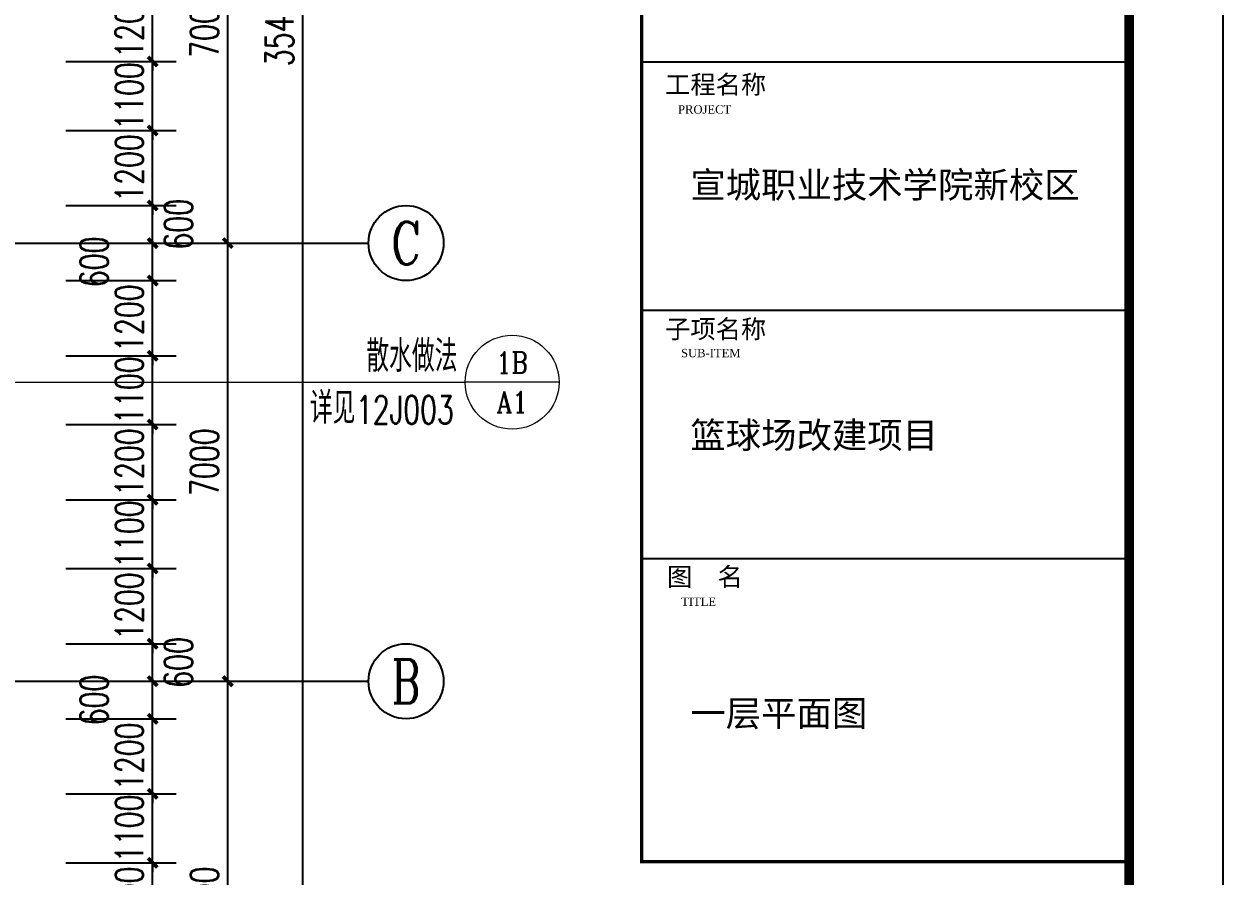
# Model space of a CAD drawing. Extents: x 962303 to 1579583, y -174742 to 224716.
# Drawn here: x 1560416 to 1579583, y 97029 to 110641 of the extents above; entities that cross this region are included whole.
import ezdxf
from ezdxf.enums import TextEntityAlignment as Align

# ---------------------------------------------------------------- set-up
doc = ezdxf.new("R2010")
doc.units = 0
doc.header["$LTSCALE"] = 1000
doc.header["$MEASUREMENT"] = 0
for name, color, linetype in [('AXIS', 3, 'Continuous'), ('AXIS_TEXT', 7, 'Continuous'), ('PUB_TEXT', 7, 'Continuous'), ('PUB_TITLE', 4, 'Continuous')]:
    doc.layers.add(name, color=color, linetype=linetype)
doc.layers.add('DIM_IDEN', color=3, linetype='Continuous', lineweight=0)
doc.styles.add('_TCH_AXIS', font='COMPLEX', dxfattribs={"bigfont": 'GBCBIG'})
doc.styles.add('_TCH_DIM', font='SIMPLEX', dxfattribs={"bigfont": 'GBCBIG'})
doc.styles.add('_TCH_DIM_T3', font='SIMPLEX', dxfattribs={"width": 0.705882, "bigfont": 'GBCBIG'})
doc.styles.add('_TCH_LABEL', font='COMPLEX', dxfattribs={"bigfont": 'GBCBIG'})
doc.styles.add('COMPLEX', font='COMPLEX')
doc.styles.add('GHF', font='times.ttf')
doc.styles.add('STYLE1', font='simhei.ttf', dxfattribs={"width": 0.8})
doc.dimstyles.new('_TCH_ARCH&&150', dxfattribs={"dimtxt": 446.25, "dimasz": 150, "dimexe": 375, "dimexo": 450, "dimgap": 150, "dimtad": 1, "dimdec": 0, "dimzin": 0, "dimdsep": 46, "dimtxsty": '_TCH_DIM_T3', "dimblk": 'ARCHTICK', "dimcen": 0.09, "dimclrt": 7, "dimazin": 2, "dimtfac": 1, "dimtdec": 0, "dimtix": 1, "dimtmove": 2, "dimatfit": 3, "dimfxl": 0, "dimtolj": 1, "dimtzin": 0, "dimarcsym": 0})

# ---------------------------------------------------------------- blocks, each defined once
blk = doc.blocks.new('_ArchTick')
at = {"color": 0, "linetype": 'ByBlock', "const_width": 0.4}
blk.add_lwpolyline([(-0.5, -0.5), (0.5, 0.5)], dxfattribs=at)
blk = doc.blocks.new('*D309')
at = {"layer": 'AXIS', "color": 0, "lineweight": -2}
for p, q in [((1562473, 97241), (1562473, 97391)), ((1561083, 97241), (1562848, 97241)), ((1562473, 96041), (1562473, 97241)), ((1561083, 96041), (1562848, 96041)), ((1562473, 96041), (1562473, 95891))]:
    blk.add_line(p, q, dxfattribs=at)
at = {"layer": 'Defpoints', "color": 0}
for p in [(1560633, 97241), (1562473, 97241), (1560633, 96041)]:
    blk.add_point(p, dxfattribs=at)
at = {"layer": 'AXIS', "color": 0, "lineweight": -2, "xscale": 150, "yscale": 150, "zscale": 150}
for p, rotation in [((1562473, 97241), 270), ((1562473, 96041), 90)]:
    blk.add_blockref('_ArchTick', p, dxfattribs=dict(at, rotation=rotation))
at = {"layer": 'AXIS', "color": 7, "insert": (1562100, 96641), "char_height": 446.2, "attachment_point": 5, "rotation": 90, "style": '_TCH_DIM_T3'}
blk.add_mtext('\\A1;1200', dxfattribs=at)
blk = doc.blocks.new('*D310')
at = {"layer": 'AXIS', "color": 0, "lineweight": -2}
for p, q in [((1561083, 98341), (1562848, 98341)), ((1562473, 98341), (1562473, 98491)), ((1562473, 97241), (1562473, 98341)), ((1561083, 97241), (1562848, 97241)), ((1562473, 97241), (1562473, 97091))]:
    blk.add_line(p, q, dxfattribs=at)
at = {"layer": 'Defpoints', "color": 0}
for p in [(1560633, 98341), (1562473, 98341), (1560633, 97241)]:
    blk.add_point(p, dxfattribs=at)
at = {"layer": 'AXIS', "color": 0, "lineweight": -2, "xscale": 150, "yscale": 150, "zscale": 150}
for p, rotation in [((1562473, 98341), 270), ((1562473, 97241), 90)]:
    blk.add_blockref('_ArchTick', p, dxfattribs=dict(at, rotation=rotation))
at = {"layer": 'AXIS', "color": 7, "insert": (1562100, 97791), "char_height": 446.2, "attachment_point": 5, "rotation": 90, "style": '_TCH_DIM_T3'}
blk.add_mtext('\\A1;1100', dxfattribs=at)
blk = doc.blocks.new('*D311')
at = {"layer": 'AXIS', "color": 0, "lineweight": -2}
for p, q in [((1562473, 99541), (1562473, 99691)), ((1561083, 99541), (1562848, 99541)), ((1562473, 98341), (1562473, 99541)), ((1561083, 98341), (1562848, 98341)), ((1562473, 98341), (1562473, 98191))]:
    blk.add_line(p, q, dxfattribs=at)
at = {"layer": 'Defpoints', "color": 0}
for p in [(1560633, 99541), (1562473, 99541), (1560633, 98341)]:
    blk.add_point(p, dxfattribs=at)
at = {"layer": 'AXIS', "color": 0, "lineweight": -2, "xscale": 150, "yscale": 150, "zscale": 150}
for p, rotation in [((1562473, 99541), 270), ((1562473, 98341), 90)]:
    blk.add_blockref('_ArchTick', p, dxfattribs=dict(at, rotation=rotation))
at = {"layer": 'AXIS', "color": 7, "insert": (1562100, 98941), "char_height": 446.2, "attachment_point": 5, "rotation": 90, "style": '_TCH_DIM_T3'}
blk.add_mtext('\\A1;1200', dxfattribs=at)
blk = doc.blocks.new('*D312')
at = {"layer": 'AXIS', "color": 0, "lineweight": -2}
for p, q in [((1561083, 100141), (1562848, 100141)), ((1562473, 99541), (1562473, 100141)), ((1561083, 99541), (1562848, 99541))]:
    blk.add_line(p, q, dxfattribs=at)
at = {"layer": 'Defpoints', "color": 0}
for p in [(1560633, 100141), (1562473, 100141), (1560633, 99541)]:
    blk.add_point(p, dxfattribs=at)
at = {"layer": 'AXIS', "color": 0, "lineweight": -2, "xscale": 150, "yscale": 150, "zscale": 150}
for p, rotation in [((1562473, 100141), 90), ((1562473, 99541), 270)]:
    blk.add_blockref('_ArchTick', p, dxfattribs=dict(at, rotation=rotation))
at = {"layer": 'AXIS', "color": 7, "insert": (1561536, 99841), "char_height": 446.2, "attachment_point": 5, "rotation": 90, "style": '_TCH_DIM_T3'}
blk.add_mtext('\\A1;600', dxfattribs=at)
blk = doc.blocks.new('*D313')
at = {"layer": 'AXIS', "color": 0, "lineweight": -2}
for p, q in [((1561083, 100741), (1562848, 100741)), ((1562473, 100141), (1562473, 100741)), ((1561083, 100141), (1562848, 100141))]:
    blk.add_line(p, q, dxfattribs=at)
at = {"layer": 'Defpoints', "color": 0}
for p in [(1560633, 100741), (1562473, 100741), (1560633, 100141)]:
    blk.add_point(p, dxfattribs=at)
at = {"layer": 'AXIS', "color": 0, "lineweight": -2, "xscale": 150, "yscale": 150, "zscale": 150}
for p, rotation in [((1562473, 100741), 90), ((1562473, 100141), 270)]:
    blk.add_blockref('_ArchTick', p, dxfattribs=dict(at, rotation=rotation))
at = {"layer": 'AXIS', "color": 7, "insert": (1562886, 100441), "char_height": 446.2, "attachment_point": 5, "rotation": 90, "style": '_TCH_DIM_T3'}
blk.add_mtext('\\A1;600', dxfattribs=at)
blk = doc.blocks.new('*D314')
at = {"layer": 'AXIS', "color": 0, "lineweight": -2}
for p, q in [((1562473, 101941), (1562473, 102091)), ((1561083, 101941), (1562848, 101941)), ((1562473, 100741), (1562473, 101941)), ((1561083, 100741), (1562848, 100741)), ((1562473, 100741), (1562473, 100591))]:
    blk.add_line(p, q, dxfattribs=at)
at = {"layer": 'Defpoints', "color": 0}
for p in [(1560633, 101941), (1562473, 101941), (1560633, 100741)]:
    blk.add_point(p, dxfattribs=at)
at = {"layer": 'AXIS', "color": 0, "lineweight": -2, "xscale": 150, "yscale": 150, "zscale": 150}
for p, rotation in [((1562473, 101941), 270), ((1562473, 100741), 90)]:
    blk.add_blockref('_ArchTick', p, dxfattribs=dict(at, rotation=rotation))
at = {"layer": 'AXIS', "color": 7, "insert": (1562100, 101341), "char_height": 446.2, "attachment_point": 5, "rotation": 90, "style": '_TCH_DIM_T3'}
blk.add_mtext('\\A1;1200', dxfattribs=at)
blk = doc.blocks.new('*D315')
at = {"layer": 'AXIS', "color": 0, "lineweight": -2}
for p, q in [((1562473, 103041), (1562473, 103191)), ((1561083, 103041), (1562848, 103041)), ((1562473, 101941), (1562473, 103041)), ((1561083, 101941), (1562848, 101941)), ((1562473, 101941), (1562473, 101791))]:
    blk.add_line(p, q, dxfattribs=at)
at = {"layer": 'Defpoints', "color": 0}
for p in [(1560633, 103041), (1562473, 103041), (1560633, 101941)]:
    blk.add_point(p, dxfattribs=at)
at = {"layer": 'AXIS', "color": 0, "lineweight": -2, "xscale": 150, "yscale": 150, "zscale": 150}
for p, rotation in [((1562473, 103041), 270), ((1562473, 101941), 90)]:
    blk.add_blockref('_ArchTick', p, dxfattribs=dict(at, rotation=rotation))
at = {"layer": 'AXIS', "color": 7, "insert": (1562100, 102491), "char_height": 446.2, "attachment_point": 5, "rotation": 90, "style": '_TCH_DIM_T3'}
blk.add_mtext('\\A1;1100', dxfattribs=at)
blk = doc.blocks.new('*D316')
at = {"layer": 'AXIS', "color": 0, "lineweight": -2}
for p, q in [((1562473, 104241), (1562473, 104391)), ((1561083, 104241), (1562848, 104241)), ((1562473, 103041), (1562473, 104241)), ((1561083, 103041), (1562848, 103041)), ((1562473, 103041), (1562473, 102891))]:
    blk.add_line(p, q, dxfattribs=at)
at = {"layer": 'Defpoints', "color": 0}
for p in [(1560633, 104241), (1562473, 104241), (1560633, 103041)]:
    blk.add_point(p, dxfattribs=at)
at = {"layer": 'AXIS', "color": 0, "lineweight": -2, "xscale": 150, "yscale": 150, "zscale": 150}
for p, rotation in [((1562473, 104241), 270), ((1562473, 103041), 90)]:
    blk.add_blockref('_ArchTick', p, dxfattribs=dict(at, rotation=rotation))
at = {"layer": 'AXIS', "color": 7, "insert": (1562100, 103641), "char_height": 446.2, "attachment_point": 5, "rotation": 90, "style": '_TCH_DIM_T3'}
blk.add_mtext('\\A1;1200', dxfattribs=at)
blk = doc.blocks.new('*D317')
at = {"layer": 'AXIS', "color": 0, "lineweight": -2}
for p, q in [((1562473, 105341), (1562473, 105491)), ((1561083, 105341), (1562848, 105341)), ((1562473, 104241), (1562473, 105341)), ((1561083, 104241), (1562848, 104241)), ((1562473, 104241), (1562473, 104091))]:
    blk.add_line(p, q, dxfattribs=at)
at = {"layer": 'Defpoints', "color": 0}
for p in [(1560633, 105341), (1562473, 105341), (1560633, 104241)]:
    blk.add_point(p, dxfattribs=at)
at = {"layer": 'AXIS', "color": 0, "lineweight": -2, "xscale": 150, "yscale": 150, "zscale": 150}
for p, rotation in [((1562473, 105341), 270), ((1562473, 104241), 90)]:
    blk.add_blockref('_ArchTick', p, dxfattribs=dict(at, rotation=rotation))
at = {"layer": 'AXIS', "color": 7, "insert": (1562100, 104791), "char_height": 446.2, "attachment_point": 5, "rotation": 90, "style": '_TCH_DIM_T3'}
blk.add_mtext('\\A1;1100', dxfattribs=at)
blk = doc.blocks.new('*D318')
at = {"layer": 'AXIS', "color": 0, "lineweight": -2}
for p, q in [((1562473, 106541), (1562473, 106691)), ((1561083, 106541), (1562848, 106541)), ((1562473, 105341), (1562473, 106541)), ((1561083, 105341), (1562848, 105341)), ((1562473, 105341), (1562473, 105191))]:
    blk.add_line(p, q, dxfattribs=at)
at = {"layer": 'Defpoints', "color": 0}
for p in [(1560633, 106541), (1562473, 106541), (1560633, 105341)]:
    blk.add_point(p, dxfattribs=at)
at = {"layer": 'AXIS', "color": 0, "lineweight": -2, "xscale": 150, "yscale": 150, "zscale": 150}
for p, rotation in [((1562473, 106541), 270), ((1562473, 105341), 90)]:
    blk.add_blockref('_ArchTick', p, dxfattribs=dict(at, rotation=rotation))
at = {"layer": 'AXIS', "color": 7, "insert": (1562100, 105941), "char_height": 446.2, "attachment_point": 5, "rotation": 90, "style": '_TCH_DIM_T3'}
blk.add_mtext('\\A1;1200', dxfattribs=at)
blk = doc.blocks.new('*D319')
at = {"layer": 'AXIS', "color": 0, "lineweight": -2}
for p, q in [((1561083, 107141), (1562848, 107141)), ((1562473, 106541), (1562473, 107141)), ((1561083, 106541), (1562848, 106541))]:
    blk.add_line(p, q, dxfattribs=at)
at = {"layer": 'Defpoints', "color": 0}
for p in [(1560633, 107141), (1562473, 107141), (1560633, 106541)]:
    blk.add_point(p, dxfattribs=at)
at = {"layer": 'AXIS', "color": 0, "lineweight": -2, "xscale": 150, "yscale": 150, "zscale": 150}
for p, rotation in [((1562473, 107141), 90), ((1562473, 106541), 270)]:
    blk.add_blockref('_ArchTick', p, dxfattribs=dict(at, rotation=rotation))
at = {"layer": 'AXIS', "color": 7, "insert": (1561536, 106841), "char_height": 446.2, "attachment_point": 5, "rotation": 90, "style": '_TCH_DIM_T3'}
blk.add_mtext('\\A1;600', dxfattribs=at)
blk = doc.blocks.new('*D320')
at = {"layer": 'AXIS', "color": 0, "lineweight": -2}
for p, q in [((1561083, 107741), (1562848, 107741)), ((1562473, 107141), (1562473, 107741)), ((1561083, 107141), (1562848, 107141))]:
    blk.add_line(p, q, dxfattribs=at)
at = {"layer": 'Defpoints', "color": 0}
for p in [(1560633, 107741), (1562473, 107741), (1560633, 107141)]:
    blk.add_point(p, dxfattribs=at)
at = {"layer": 'AXIS', "color": 0, "lineweight": -2, "xscale": 150, "yscale": 150, "zscale": 150}
for p, rotation in [((1562473, 107741), 90), ((1562473, 107141), 270)]:
    blk.add_blockref('_ArchTick', p, dxfattribs=dict(at, rotation=rotation))
at = {"layer": 'AXIS', "color": 7, "insert": (1562886, 107441), "char_height": 446.2, "attachment_point": 5, "rotation": 90, "style": '_TCH_DIM_T3'}
blk.add_mtext('\\A1;600', dxfattribs=at)
blk = doc.blocks.new('*D321')
at = {"layer": 'AXIS', "color": 0, "lineweight": -2}
for p, q in [((1562473, 108941), (1562473, 109091)), ((1561083, 108941), (1562848, 108941)), ((1562473, 107741), (1562473, 108941)), ((1561083, 107741), (1562848, 107741)), ((1562473, 107741), (1562473, 107591))]:
    blk.add_line(p, q, dxfattribs=at)
at = {"layer": 'Defpoints', "color": 0}
for p in [(1560633, 108941), (1562473, 108941), (1560633, 107741)]:
    blk.add_point(p, dxfattribs=at)
at = {"layer": 'AXIS', "color": 0, "lineweight": -2, "xscale": 150, "yscale": 150, "zscale": 150}
for p, rotation in [((1562473, 108941), 270), ((1562473, 107741), 90)]:
    blk.add_blockref('_ArchTick', p, dxfattribs=dict(at, rotation=rotation))
at = {"layer": 'AXIS', "color": 7, "insert": (1562100, 108341), "char_height": 446.2, "attachment_point": 5, "rotation": 90, "style": '_TCH_DIM_T3'}
blk.add_mtext('\\A1;1200', dxfattribs=at)
blk = doc.blocks.new('*D322')
at = {"layer": 'AXIS', "color": 0, "lineweight": -2}
for p, q in [((1561083, 110041), (1562848, 110041)), ((1562473, 110041), (1562473, 110191)), ((1562473, 108941), (1562473, 110041)), ((1561083, 108941), (1562848, 108941)), ((1562473, 108941), (1562473, 108791))]:
    blk.add_line(p, q, dxfattribs=at)
at = {"layer": 'Defpoints', "color": 0}
for p in [(1560633, 110041), (1562473, 110041), (1560633, 108941)]:
    blk.add_point(p, dxfattribs=at)
at = {"layer": 'AXIS', "color": 0, "lineweight": -2, "xscale": 150, "yscale": 150, "zscale": 150}
for p, rotation in [((1562473, 110041), 270), ((1562473, 108941), 90)]:
    blk.add_blockref('_ArchTick', p, dxfattribs=dict(at, rotation=rotation))
at = {"layer": 'AXIS', "color": 7, "insert": (1562100, 109491), "char_height": 446.2, "attachment_point": 5, "rotation": 90, "style": '_TCH_DIM_T3'}
blk.add_mtext('\\A1;1100', dxfattribs=at)
blk = doc.blocks.new('*D323')
at = {"layer": 'AXIS', "color": 0, "lineweight": -2}
for p, q in [((1562473, 111241), (1562473, 111391)), ((1561083, 111241), (1562848, 111241)), ((1562473, 110041), (1562473, 111241)), ((1561083, 110041), (1562848, 110041)), ((1562473, 110041), (1562473, 109891))]:
    blk.add_line(p, q, dxfattribs=at)
at = {"layer": 'Defpoints', "color": 0}
for p in [(1560633, 111241), (1562473, 111241), (1560633, 110041)]:
    blk.add_point(p, dxfattribs=at)
at = {"layer": 'AXIS', "color": 0, "lineweight": -2, "xscale": 150, "yscale": 150, "zscale": 150}
for p, rotation in [((1562473, 111241), 270), ((1562473, 110041), 90)]:
    blk.add_blockref('_ArchTick', p, dxfattribs=dict(at, rotation=rotation))
at = {"layer": 'AXIS', "color": 7, "insert": (1562100, 110641), "char_height": 446.2, "attachment_point": 5, "rotation": 90, "style": '_TCH_DIM_T3'}
blk.add_mtext('\\A1;1200', dxfattribs=at)
blk = doc.blocks.new('*D944')
at = {"layer": 'AXIS', "color": 0, "lineweight": -2}
for p, q in [((1560373, 100141), (1564048, 100141)), ((1563673, 93141), (1563673, 100141)), ((1560373, 93141), (1564048, 93141))]:
    blk.add_line(p, q, dxfattribs=at)
at = {"layer": 'Defpoints', "color": 0}
for p in [(1559923, 100141), (1563673, 100141), (1559923, 93141)]:
    blk.add_point(p, dxfattribs=at)
at = {"layer": 'AXIS', "color": 0, "lineweight": -2, "xscale": 150, "yscale": 150, "zscale": 150}
for p, rotation in [((1563673, 100141), 90), ((1563673, 93141), 270)]:
    blk.add_blockref('_ArchTick', p, dxfattribs=dict(at, rotation=rotation))
at = {"layer": 'AXIS', "color": 7, "insert": (1563300, 96641), "char_height": 446.2, "attachment_point": 5, "rotation": 90, "style": '_TCH_DIM_T3'}
blk.add_mtext('\\A1;7000', dxfattribs=at)
blk = doc.blocks.new('*D945')
at = {"layer": 'AXIS', "color": 0, "lineweight": -2}
for p, q in [((1560373, 107141), (1564048, 107141)), ((1563673, 100141), (1563673, 107141)), ((1560373, 100141), (1564048, 100141))]:
    blk.add_line(p, q, dxfattribs=at)
at = {"layer": 'Defpoints', "color": 0}
for p in [(1559923, 107141), (1563673, 107141), (1559923, 100141)]:
    blk.add_point(p, dxfattribs=at)
at = {"layer": 'AXIS', "color": 0, "lineweight": -2, "xscale": 150, "yscale": 150, "zscale": 150}
for p, rotation in [((1563673, 107141), 90), ((1563673, 100141), 270)]:
    blk.add_blockref('_ArchTick', p, dxfattribs=dict(at, rotation=rotation))
at = {"layer": 'AXIS', "color": 7, "insert": (1563300, 103641), "char_height": 446.2, "attachment_point": 5, "rotation": 90, "style": '_TCH_DIM_T3'}
blk.add_mtext('\\A1;7000', dxfattribs=at)
blk = doc.blocks.new('*D946')
at = {"layer": 'AXIS', "color": 0, "lineweight": -2}
for p, q in [((1560373, 114141), (1564048, 114141)), ((1563673, 107141), (1563673, 114141)), ((1560373, 107141), (1564048, 107141))]:
    blk.add_line(p, q, dxfattribs=at)
at = {"layer": 'Defpoints', "color": 0}
for p in [(1559923, 114141), (1563673, 114141), (1559923, 107141)]:
    blk.add_point(p, dxfattribs=at)
at = {"layer": 'AXIS', "color": 0, "lineweight": -2, "xscale": 150, "yscale": 150, "zscale": 150}
for p, rotation in [((1563673, 114141), 90), ((1563673, 107141), 270)]:
    blk.add_blockref('_ArchTick', p, dxfattribs=dict(at, rotation=rotation))
at = {"layer": 'AXIS', "color": 7, "insert": (1563300, 110641), "char_height": 446.2, "attachment_point": 5, "rotation": 90, "style": '_TCH_DIM_T3'}
blk.add_mtext('\\A1;7000', dxfattribs=at)
blk = doc.blocks.new('*D949')
at = {"layer": 'AXIS', "color": 0, "lineweight": -2}
for p, q in [((1561083, 128341), (1565248, 128341)), ((1564873, 92941), (1564873, 128341)), ((1561083, 92941), (1565248, 92941))]:
    blk.add_line(p, q, dxfattribs=at)
at = {"layer": 'Defpoints', "color": 0}
for p in [(1560633, 128341), (1564873, 128341), (1560633, 92941)]:
    blk.add_point(p, dxfattribs=at)
at = {"layer": 'AXIS', "color": 0, "lineweight": -2, "xscale": 150, "yscale": 150, "zscale": 150}
for p, rotation in [((1564873, 128341), 90), ((1564873, 92941), 270)]:
    blk.add_blockref('_ArchTick', p, dxfattribs=dict(at, rotation=rotation))
at = {"layer": 'AXIS', "color": 7, "insert": (1564500, 110641), "char_height": 446.2, "attachment_point": 5, "rotation": 90, "style": '_TCH_DIM_T3'}
blk.add_mtext('\\A1;35400', dxfattribs=at)
blk = doc.blocks.new('_AXISO')
blk.add_circle((0, 0), 0.5)
at = {"layer": 'AXIS_TEXT', "style": 'COMPLEX', "width": 1.041667}
blk.add_attdef('A', text='', height=0.56, dxfattribs=at).set_placement((-0.25, -0.28), (0.25, -0.28), align=Align.FIT)

msp = doc.modelspace()

# ---------------------------------------------------------------- linework, layer by layer
at = {"layer": 'AXIS'}
for p, q in [((1559923.2, 107140.9), (1565923.2, 107140.9)), ((1559923.2, 100140.9), (1565923.2, 100140.9))]:
    msp.add_line(p, q, dxfattribs=at)
at = {"layer": 'DIM_IDEN'}
for p, q in [((1559407.1, 104918.1), (1565661.9, 104918.1)), ((1565661.9, 104918.1), (1567469.4, 104918.1)), ((1568969.4, 104918.1), (1567469.4, 104918.1))]:
    msp.add_line(p, q, dxfattribs=at)
msp.add_circle((1568219.4, 104918.1), 750, dxfattribs=at)
at = {"layer": 'PUB_TITLE', "color": 4}
for p, q in [((1570291.4, 110037.3), (1578078.9, 110037.3)), ((1570291.4, 106070.8), (1578078.9, 106070.8)), ((1570291.4, 102104.4), (1578078.9, 102104.4)), ((1570291.4, 97256.8), (1578078.9, 97256.8))]:
    msp.add_line(p, q, dxfattribs=at)
at = {"layer": 'PUB_TITLE'}
msp.add_lwpolyline([(1334333.3, 77258.1), (1579583.3, 77258.1), (1579583.3, 140258.1), (1334333.3, 140258.1)], close=True, dxfattribs=at)
at = {"layer": 'PUB_TITLE', "const_width": 150}
msp.add_lwpolyline([(1338083.3, 78758.1), (1578083.3, 78758.1), (1578083.3, 138758.1), (1338083.3, 138758.1)], close=True, dxfattribs=at)
at = {"layer": 'PUB_TITLE', "color": 4, "const_width": 52.4}
msp.add_lwpolyline([(1570291.4, 114003.8), (1578078.9, 114003.8), (1578078.9, 97256.8), (1570291.4, 97256.8)], close=True, dxfattribs=at)

# ---------------------------------------------------------------- block references
at = {"layer": 'AXIS'}
ref = msp.add_blockref('_AXISO', (1566523.2, 107140.9), dxfattribs=dict(at, xscale=1200, yscale=1200, zscale=1200))
ref.add_attrib('A', 'C', dxfattribs={"layer": 'AXIS_TEXT', "height": 683.5, "style": '_TCH_AXIS'}).set_placement((1566279.1, 106799.1), (1566767.3, 106799.1), align=Align.FIT)
ref = msp.add_blockref('_AXISO', (1566523.2, 100140.9), dxfattribs=dict(at, xscale=1200, yscale=1200, zscale=1200))
ref.add_attrib('A', 'B', dxfattribs={"layer": 'AXIS_TEXT', "height": 698.9, "style": '_TCH_AXIS', "width": 0.823529}).set_placement((1566290.2, 99791.4), (1566756.2, 99791.4), align=Align.FIT)

# ---------------------------------------------------------------- texts
at = {"layer": 'PUB_TEXT'}
for s, height, style, p in [('工程名称', 296.19, 'STYLE1', (1570664.7, 109526.1)), ('PROJECT', 133.29, 'GHF', (1570871.8, 109209.3)), ('宣城职业技术学院新校区', 414.673, 'STYLE1', (1571068.1, 107863.6)), ('子项名称', 296.19, 'STYLE1', (1570664.7, 105619.7)), ('散水做法', 506.38, '_TCH_DIM', (1565887.7, 105083.3)), ('SUB-ITEM', 133.29, 'GHF', (1570919.4, 105317.5)), ('详见', 506.38, '_TCH_DIM', (1564984.6, 104254.2)), ('篮球场改建项目', 414.67, 'STYLE1', (1571068.1, 103864.2)), ('图  名', 296.19, 'STYLE1', (1570694.9, 101662.1)), ('TITLE', 133.29, 'GHF', (1570921.1, 101345.2)), ('一层平面图', 414.67, 'STYLE1', (1571068.1, 99420.8))]:
    msp.add_text(s, height=height, dxfattribs=dict(at, style=style)).set_placement(p)
at = {"layer": 'PUB_TEXT', "style": '_TCH_LABEL'}
for s, height, width, p, p2 in [('1B', 338.83, 1.188028, (1567967.2, 105065.1), (1568471.5, 105065.1)), ('A1', 339.45, 1.310442, (1567968.2, 104431.7), (1568470.5, 104431.7))]:
    msp.add_text(s, height=height, dxfattribs=dict(at, width=width)).set_placement(p, p2, align=Align.FIT)
at = {"layer": 'PUB_TEXT', "style": '_TCH_DIM', "width": 0.705882}
msp.add_text('12J003', height=446.25, dxfattribs=at).set_placement((1565721.9, 104254.2))

# ---------------------------------------------------------------- dimensions: what is measured, and where the dimension line sits
at = {"layer": 'AXIS'}
for p1, p2, distance, picture, middle in [((1560633.4, 92940.9), (1560633.4, 128340.9), -4239.7, '*D949', (1564500.1, 110640.9)), ((1559923.2, 107140.9), (1559923.2, 114140.9), -3750, '*D946', (1563300.1, 110640.9)), ((1560633.4, 110040.9), (1560633.4, 111240.9), -1839.7, '*D323', (1562100.1, 110640.9)), ((1560633.4, 108940.9), (1560633.4, 110040.9), -1839.7, '*D322', (1562100.1, 109490.9)), ((1560633.4, 107740.9), (1560633.4, 108940.9), -1839.7, '*D321', (1562100.1, 108340.9)), ((1559923.2, 100140.9), (1559923.2, 107140.9), -3750, '*D945', (1563300.1, 103640.9)), ((1560633.4, 105340.9), (1560633.4, 106540.9), -1839.7, '*D318', (1562100.1, 105940.9)), ((1560633.4, 104240.9), (1560633.4, 105340.9), -1839.7, '*D317', (1562100.1, 104790.9)), ((1560633.4, 103040.9), (1560633.4, 104240.9), -1839.7, '*D316', (1562100.1, 103640.9)), ((1560633.4, 101940.9), (1560633.4, 103040.9), -1839.7, '*D315', (1562100.1, 102490.9)), ((1560633.4, 100740.9), (1560633.4, 101940.9), -1839.7, '*D314', (1562100.1, 101340.9)), ((1559923.2, 93140.9), (1559923.2, 100140.9), -3750, '*D944', (1563300.1, 96640.9)), ((1560633.4, 98340.9), (1560633.4, 99540.9), -1839.7, '*D311', (1562100.1, 98940.9)), ((1560633.4, 97240.9), (1560633.4, 98340.9), -1839.7, '*D310', (1562100.1, 97790.9)), ((1560633.4, 96040.9), (1560633.4, 97240.9), -1839.7, '*D309', (1562100.1, 96640.9))]:
    dim = msp.add_aligned_dim(p1=p1, p2=p2, distance=distance, dimstyle='_TCH_ARCH&&150', dxfattribs=at)
    dim.commit()
    dim.dimension.update_dxf_attribs({"geometry": picture, "text_midpoint": middle})
for base, p1, p2, picture, middle in [((1562473.2, 107740.9), (1560633.4, 107140.9), (1560633.4, 107740.9), '*D320', (1562885.7, 107440.9)), ((1562473.2, 107140.9), (1560633.4, 106540.9), (1560633.4, 107140.9), '*D319', (1561535.7, 106840.9)), ((1562473.2, 100740.9), (1560633.4, 100140.9), (1560633.4, 100740.9), '*D313', (1562885.7, 100440.9)), ((1562473.2, 100140.9), (1560633.4, 99540.9), (1560633.4, 100140.9), '*D312', (1561535.7, 99840.9))]:
    dim = msp.add_linear_dim(base=base, p1=p1, p2=p2, angle=90, dimstyle='_TCH_ARCH&&150', dxfattribs=at)
    dim.commit()
    dim.dimension.update_dxf_attribs({"geometry": picture, "text_midpoint": middle, "dimtype": 129})

doc.saveas('drawing.dxf')
